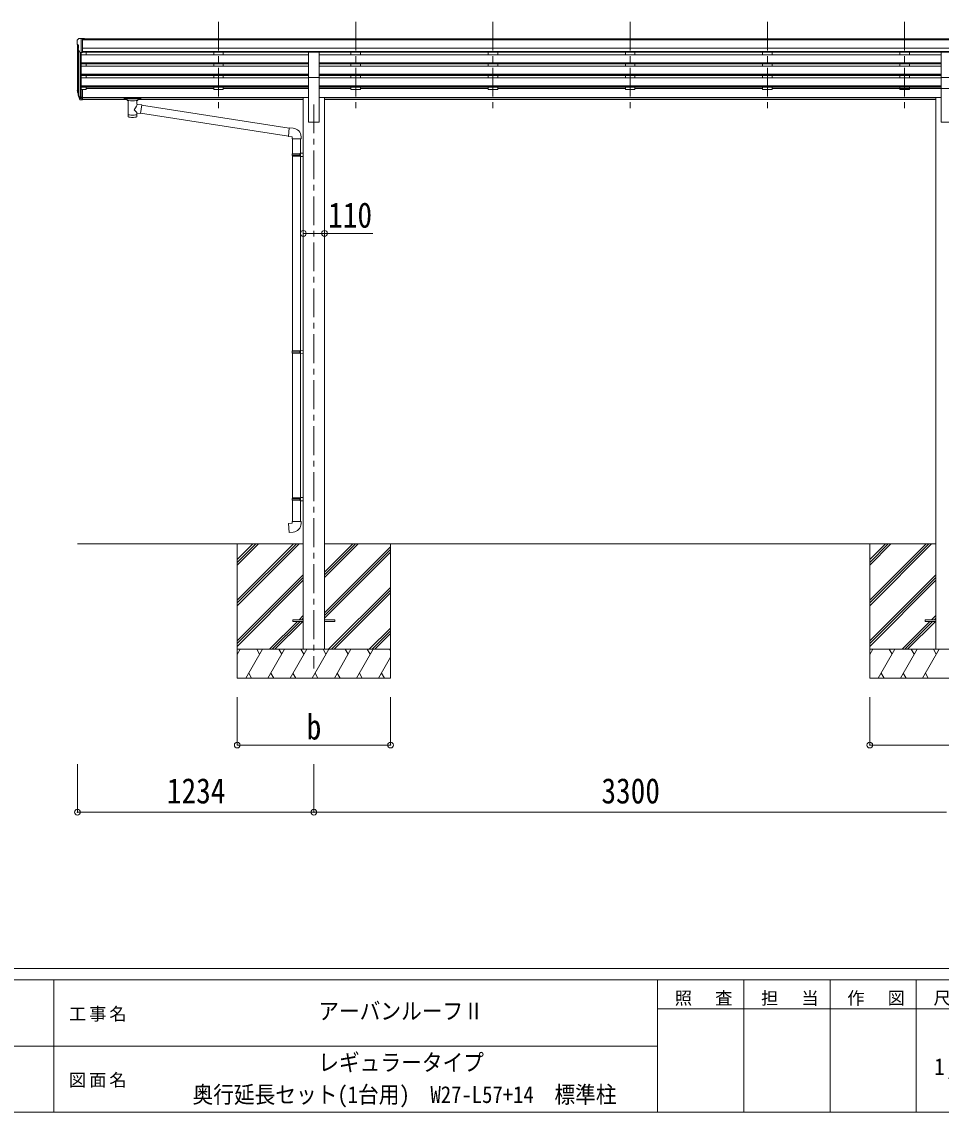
# Model space of a CAD drawing. Units: millimetres at full size, sheet at 1:30; some dimension numbers follow another scale. Extents: x -8432 to 8432, y -5820 to 5820.
# Drawn here: x -616 to 4181, y -5820 to -130 of the extents above; entities that cross this region are included whole.
import ezdxf
from ezdxf.enums import TextEntityAlignment as Align

# ---------------------------------------------------------------- set-up
doc = ezdxf.new("R2010")
doc.units = ezdxf.units.MM
doc.header["$LTSCALE"] = 30
doc.header["$PDMODE"] = 32
doc.header["$PDSIZE"] = 30
doc.linetypes.add('CHAIN1', pattern=[8, 5, -1, 1, -1])
for name, color, linetype, lineweight in [('0-0_0', 7, 'Continuous', 9), ('0-1_本体', 5, 'CHAIN1', 9), ('0-3_ELV2', 4, 'Continuous', 9), ('0-6_OTH_LINE', 6, 'Continuous', 9), ('0-9_OUTLINE', 7, 'Continuous', 9), ('F-0_240', 7, 'Continuous', 9)]:
    doc.layers.add(name, color=color, linetype=linetype, lineweight=lineweight)
doc.styles.add('ＭＳ ゴシック', font='')
doc.styles.get('ＭＳ ゴシック').set_extended_font_data('MS Gothic')

msp = doc.modelspace()

# ---------------------------------------------------------------- linework, layer by layer
at = {"layer": '0-0_0'}
for p, q in [((-325.67, -2854.52), (853.13, -2854.52)), ((508.33, -2854.52), (508.33, -3554.52)), ((508.33, -3148.7), (802.51, -2854.52)), ((508.33, -3162.84), (816.65, -2854.52)), ((508.33, -3176.98), (830.79, -2854.52)), ((508.33, -2964.85), (618.66, -2854.52)), ((508.33, -2950.71), (604.52, -2854.52)), ((508.33, -2936.57), (590.38, -2854.52)), ((963.53, -3030.15), (1139.16, -2854.52)), ((963.53, -3016.01), (1125.02, -2854.52)), ((963.53, -3001.87), (1110.88, -2854.52)), ((963.53, -2854.52), (4153.13, -2854.52)), ((963.53, -3214), (1308.33, -2869.2)), ((963.53, -3228.14), (1308.33, -2883.34)), ((963.53, -3242.28), (1308.33, -2897.48)), ((1308.33, -2854.52), (1308.33, -3554.52)), ((3808.33, -2854.52), (3808.33, -3554.52)), ((3808.33, -3148.7), (4102.51, -2854.52)), ((3808.33, -3162.84), (4116.65, -2854.52)), ((3808.33, -3176.98), (4130.79, -2854.52)), ((3808.33, -2964.85), (3918.66, -2854.52)), ((3808.33, -2950.71), (3904.52, -2854.52)), ((3808.33, -2936.57), (3890.38, -2854.52)), ((508.33, -3360.83), (853.13, -3016.03)), ((508.33, -3374.97), (853.13, -3030.17)), ((508.33, -3389.11), (853.13, -3044.31)), ((3808.33, -3360.83), (4153.13, -3016.03)), ((3808.33, -3374.97), (4153.13, -3030.17)), ((3808.33, -3389.11), (4153.13, -3044.31)), ((985.14, -3404.52), (1308.33, -3081.33)), ((999.28, -3404.52), (1308.33, -3095.47)), ((1013.42, -3404.52), (1308.33, -3109.61)), ((831.27, -3250.02), (853.13, -3228.16)), ((845.41, -3250.02), (853.13, -3242.3)), ((4131.27, -3250.02), (4153.13, -3228.16)), ((4145.41, -3250.02), (4153.13, -3242.3)), ((676.77, -3404.52), (822.27, -3259.02)), ((690.91, -3404.52), (836.41, -3259.02)), ((705.06, -3404.52), (850.56, -3259.02)), ((1197.27, -3404.52), (1308.33, -3293.46)), ((3976.77, -3404.52), (4122.27, -3259.02)), ((3990.91, -3404.52), (4136.41, -3259.02)), ((4005.06, -3404.52), (4150.56, -3259.02)), ((1211.41, -3404.52), (1308.33, -3307.6)), ((1225.56, -3404.52), (1308.33, -3321.75)), ((1308.33, -3404.52), (508.33, -3404.52)), ((508.33, -3432.02), (524.21, -3404.52)), ((553.08, -3554.52), (639.68, -3404.52)), ((624.68, -3430.5), (609.68, -3404.52)), ((668.55, -3554.52), (755.15, -3404.52)), ((740.15, -3430.5), (725.15, -3404.52)), ((784.02, -3554.52), (870.62, -3404.52)), ((855.62, -3430.5), (840.62, -3404.52)), ((899.49, -3554.52), (986.09, -3404.52)), ((971.09, -3430.5), (956.09, -3404.52)), ((1014.96, -3554.52), (1101.56, -3404.52)), ((1086.56, -3430.5), (1071.56, -3404.52)), ((1130.43, -3554.52), (1217.03, -3404.52)), ((1187.03, -3404.52), (1202.03, -3430.5)), ((1302.5, -3404.52), (1308.33, -3414.62)), ((4608.33, -3404.52), (3808.33, -3404.52)), ((3808.33, -3432.02), (3824.21, -3404.52)), ((3853.08, -3554.52), (3939.68, -3404.52)), ((3924.68, -3430.5), (3909.68, -3404.52)), ((3968.55, -3554.52), (4055.15, -3404.52)), ((4040.15, -3430.5), (4025.15, -3404.52)), ((4084.02, -3554.52), (4170.62, -3404.52)), ((4155.62, -3430.5), (4140.62, -3404.52)), ((1245.9, -3554.52), (1308.33, -3446.38)), ((508.33, -3554.52), (1308.33, -3554.52)), ((568.07, -3528.54), (583.07, -3554.52)), ((683.54, -3528.54), (698.54, -3554.52)), ((799.02, -3528.54), (814.02, -3554.52)), ((914.49, -3528.54), (929.48, -3554.52)), ((1029.96, -3528.54), (1044.95, -3554.52)), ((1145.43, -3528.54), (1160.42, -3554.52)), ((1260.9, -3528.54), (1275.89, -3554.52)), ((3808.33, -3554.52), (4608.33, -3554.52)), ((3868.07, -3528.54), (3883.07, -3554.52)), ((3983.54, -3528.54), (3998.54, -3554.52)), ((4099.02, -3528.54), (4114.02, -3554.52))]:
    msp.add_line(p, q, dxfattribs=at)
at = {"layer": '0-1_本体'}
for p, q in [((410.33, -130.12), (410.33, -607.63)), ((1126.33, -130.12), (1126.33, -607.63)), ((1842.33, -130.12), (1842.33, -607.63)), ((2558.33, -130.12), (2558.33, -607.63)), ((3274.33, -130.12), (3274.33, -607.63)), ((3990.33, -130.12), (3990.33, -607.63)), ((908.33, -560.95), (908.33, -3504.52))]:
    msp.add_line(p, q, dxfattribs=at)
at = {"layer": '0-3_ELV2'}
for p, q in [((-327.67, -227.01), (-327.67, -227.64)), ((-320.76, -218.21), (-324.83, -224.01)), ((-317.67, -217.64), (-320, -217.78)), ((-317.67, -217.64), (-299.17, -217.64)), ((-305.67, -290.62), (-305.67, -217.64)), ((-299.17, -217.64), (-289.17, -217.73)), ((-299.17, -289.62), (-299.17, -217.64)), ((5405.83, -219.24), (-299.17, -219.24)), ((5405.83, -224.46), (-299.17, -224.46)), ((-289.17, -219.24), (-289.17, -217.73)), ((-325.67, -248.22), (-325.67, -482.88)), ((-325.14, -248.82), (-319.82, -251.89)), ((-313.29, -288.81), (-322.3, -273.22)), ((-320.7, -275.99), (-320.7, -509.59)), ((-319.67, -252.15), (-319.67, -268.43)), ((5415.83, -267.99), (-299.17, -267.99)), ((-311.67, -290.15), (-311.68, -528.02)), ((-305.67, -290.62), (-310.88, -290.3)), ((-299.17, -289.62), (-305.67, -289.62)), ((-305.67, -290.62), (-305.67, -483.24)), ((880.83, -301.6), (-305.67, -301.6)), ((5415.83, -285.84), (-299.17, -285.84)), ((880.83, -289.09), (-299.17, -289.09)), ((-280.67, -289.09), (-280.67, -301.6)), ((385.33, -289.09), (385.33, -301.6)), ((435.33, -289.09), (435.33, -301.5)), ((880.83, -420.07), (880.83, -288.27)), ((880.83, -288.27), (935.83, -288.27)), ((935.83, -420.07), (935.83, -288.27)), ((4180.83, -289.09), (935.83, -289.09)), ((4180.83, -301.6), (935.83, -301.6)), ((1101.33, -289.09), (1101.33, -301.6)), ((1151.33, -289.09), (1151.33, -301.5)), ((1817.33, -289.09), (1817.33, -301.6)), ((1867.33, -289.09), (1867.33, -301.5)), ((2533.33, -289.09), (2533.33, -301.6)), ((2583.33, -289.09), (2583.33, -301.5)), ((3249.33, -289.09), (3249.33, -301.6)), ((3299.33, -289.09), (3299.33, -301.5)), ((3965.33, -289.09), (3965.33, -301.6)), ((4015.33, -289.09), (4015.33, -301.5)), ((4180.83, -420.07), (4180.83, -288.27)), ((4180.83, -288.27), (4235.83, -288.27)), ((880.83, -343.48), (-305.67, -343.48)), ((880.83, -344.97), (-305.67, -344.97)), ((880.83, -349.29), (-305.67, -349.29)), ((880.83, -362.15), (-305.67, -362.15)), ((-280.67, -349.29), (-280.67, -362.15)), ((385.33, -349.29), (385.33, -362.15)), ((435.33, -349.29), (435.33, -362.15)), ((4180.83, -343.48), (935.83, -343.48)), ((4180.83, -344.97), (935.83, -344.97)), ((4180.83, -349.29), (935.83, -349.29)), ((4180.83, -362.15), (935.83, -362.15)), ((1101.33, -349.29), (1101.33, -362.15)), ((1151.33, -349.29), (1151.33, -362.15)), ((1817.33, -349.29), (1817.33, -362.15)), ((1867.33, -349.29), (1867.33, -362.15)), ((2533.33, -349.29), (2533.33, -362.15)), ((2583.33, -349.29), (2583.33, -362.15)), ((3249.33, -349.29), (3249.33, -362.15)), ((3299.33, -349.29), (3299.33, -362.15)), ((3965.33, -349.29), (3965.33, -362.15)), ((4015.33, -349.29), (4015.33, -362.15)), ((880.83, -404.02), (-305.67, -404.02)), ((880.83, -405.52), (-305.67, -405.52)), ((880.83, -409.84), (-305.67, -409.84)), ((880.83, -422.7), (-305.67, -422.7)), ((-280.67, -409.84), (-280.67, -422.7)), ((385.33, -409.84), (385.33, -422.6)), ((435.33, -409.84), (435.33, -422.7)), ((880.83, -420.07), (880.83, -654.52)), ((880.83, -420.07), (935.83, -420.07)), ((4180.83, -404.02), (935.83, -404.02)), ((4180.83, -405.52), (935.83, -405.52)), ((4180.83, -409.84), (935.83, -409.84)), ((935.83, -420.07), (935.83, -654.52)), ((4180.83, -422.7), (935.83, -422.7)), ((1101.33, -409.84), (1101.33, -422.6)), ((1151.33, -409.84), (1151.33, -422.7)), ((1817.33, -409.84), (1817.33, -422.6)), ((1867.33, -409.84), (1867.33, -422.7)), ((2533.33, -409.84), (2533.33, -422.6)), ((2583.33, -409.84), (2583.33, -422.7)), ((3249.33, -409.84), (3249.33, -422.6)), ((3299.33, -409.84), (3299.33, -422.7)), ((3965.33, -409.84), (3965.33, -422.6)), ((4015.33, -409.84), (4015.33, -422.7)), ((4180.83, -420.07), (4180.83, -654.52)), ((4180.83, -420.07), (4235.83, -420.07)), ((-324.58, -497.43), (-320.7, -505.38)), ((-323.97, -496.06), (-320.7, -503.12)), ((-322.26, -508.71), (-321.92, -513.11)), ((880.83, -464.57), (-305.67, -464.57)), ((880.83, -466.07), (-305.67, -466.07)), ((880.83, -470.39), (-305.67, -470.39)), ((-305.67, -483.24), (-305.67, -538.02)), ((-299.17, -483.24), (-305.67, -483.24)), ((-299.17, -483.24), (-299.17, -537.28)), ((-280.67, -483.88), (-299.17, -483.88)), ((-280.67, -470.39), (-280.67, -483.88)), ((-280.67, -478.93), (385.33, -478.93)), ((385.33, -470.39), (385.33, -483.88)), ((435.33, -483.88), (385.33, -483.88)), ((435.33, -470.39), (435.33, -483.88)), ((880.83, -478.93), (435.33, -478.93)), ((4180.83, -464.57), (935.83, -464.57)), ((4180.83, -466.07), (935.83, -466.07)), ((4180.83, -470.39), (935.83, -470.39)), ((1101.33, -478.93), (935.83, -478.93)), ((1101.33, -470.39), (1101.33, -483.88)), ((1151.33, -483.88), (1101.33, -483.88)), ((1151.33, -470.39), (1151.33, -483.88)), ((1817.33, -478.93), (1151.33, -478.93)), ((1817.33, -470.39), (1817.33, -483.88)), ((1867.33, -483.88), (1817.33, -483.88)), ((1867.33, -470.39), (1867.33, -483.88)), ((2533.33, -478.93), (1867.33, -478.93)), ((2533.33, -470.39), (2533.33, -483.88)), ((2583.33, -483.88), (2533.33, -483.88)), ((2583.33, -470.39), (2583.33, -483.88)), ((3249.33, -478.93), (2583.33, -478.93)), ((3249.33, -470.39), (3249.33, -483.88)), ((3299.33, -483.88), (3249.33, -483.88)), ((3299.33, -470.39), (3299.33, -483.88)), ((4180.83, -478.93), (3299.33, -478.93)), ((3965.33, -470.39), (3965.33, -483.88)), ((4235.83, -478.93), (3965.33, -478.93)), ((4015.33, -483.88), (3965.33, -483.88)), ((4015.33, -470.39), (4015.33, -483.88)), ((5397.33, -478.93), (4015.33, -478.93)), ((-321.92, -513.11), (-313.11, -536.66)), ((-321.31, -512.55), (-313.11, -528.73)), ((-312.1, -527.6), (-319.86, -512.19)), ((-305.67, -528.27), (-310.8, -528.27)), ((-305.67, -530.08), (-310.52, -530.08)), ((-305.67, -538.02), (-310.52, -538.02)), ((-299.17, -523.38), (-305.67, -523.38)), ((-299.17, -528.25), (-305.67, -528.25)), ((-299.17, -537.28), (-305.67, -537.28)), ((853.13, -525.95), (-299.17, -525.95)), ((853.13, -527.34), (-299.17, -527.34)), ((-65.17, -535.03), (-299.17, -535.03)), ((853.13, -535.03), (-11.17, -535.03)), ((853.13, -525.52), (853.13, -3404.52)), ((853.13, -525.52), (880.83, -525.52)), ((963.53, -525.52), (935.83, -525.52)), ((963.53, -525.52), (963.53, -3404.52)), ((4153.13, -525.95), (963.53, -525.95)), ((4153.13, -527.34), (963.53, -527.34)), ((4153.13, -535.03), (963.53, -535.03)), ((4153.13, -525.52), (4153.13, -3404.52)), ((4153.13, -525.52), (4180.83, -525.52)), ((880.83, -654.52), (935.83, -654.52)), ((4180.83, -654.52), (4235.83, -654.52)), ((798.33, -3250.02), (853.13, -3250.02)), ((963.53, -3250.02), (1018.33, -3250.02)), ((963.53, -3259.02), (1018.33, -3259.02)), ((1018.33, -3250.02), (1018.33, -3259.02)), ((4098.33, -3250.02), (4153.13, -3250.02))]:
    msp.add_line(p, q, dxfattribs=at)
for points in [[(798.33, -3250.02), (798.33, -3259.02), (853.13, -3259.02)], [(4098.33, -3250.02), (4098.33, -3259.02), (4153.13, -3259.02)]]:
    msp.add_lwpolyline(points, dxfattribs=at)
for centre, radius, start, end in [((-324.67, -227.01), 3, 93, 180), ((-319.94, -218.78), 1, 93.5, 145), ((-125.67, -227.64), 202, 180, 184.94904), ((-320.77, -244.45), 6.18, 185.7035, 224.99897), ((-319.7, -271.72), 3, 94.7167, 210), ((-319.97, -268.43), 0.3, 274.7167, 0), ((-319.97, -252.15), 0.3, 0, 60), ((-310.7, -287.31), 3, 210, 266.5), ((-296.49, -488.32), 29.53, 186.50806, 197.98144), ((-295.08, -486.56), 30.41, 187.1552, 198.19734)]:
    msp.add_arc(centre, radius, start, end, dxfattribs=at)
for centre, major_axis, ratio, start_param, end_param in [((-237.02, -488.75), (-89.06, 1.43), 0.57596, 6.1962358, 6.3678173), ((-237.81, -482.07), (87.93, 4.42), 0.541684, 3.0659337, 3.2228513), ((-320.96, -508.71), (1.3, 0), 0.90356, 1.3700892, 3.347195), ((-235.04, -492.52), (-89.07, 0), 0.90356, 0.2056023, 0.2515348), ((-235.75, -488.65), (-88.05, 0), 0.90356, 0.2662965, 0.3003836), ((-310.52, -527.37), (-3, 0), 0.90356, 0.5235988, 1.5707963), ((-310.52, -535.31), (3, 0), 0.90356, 3.6651914, 4.712389), ((-310.8, -526.92), (-1.5, 0), 0.90356, 0.5235988, 1.5707963)]:
    msp.add_ellipse(centre, major_axis=major_axis, ratio=ratio, start_param=start_param, end_param=end_param, dxfattribs=at)
at = {"layer": '0-6_OTH_LINE'}
for p, q in [((853.13, -1234.07), (963.53, -1234.07)), ((508.33, -3904.52), (508.33, -3654.54)), ((1308.33, -3904.52), (1308.33, -3654.54)), ((3808.33, -3904.52), (3808.33, -3654.54)), ((508.33, -3904.52), (1308.33, -3904.52)), ((3808.33, -3904.52), (4608.33, -3904.52)), ((-325.67, -4254.52), (-325.67, -4004.52)), ((908.33, -4254.52), (908.33, -4004.52)), ((-325.67, -4254.52), (908.33, -4254.52)), ((908.33, -4254.52), (4208.33, -4254.52))]:
    msp.add_line(p, q, dxfattribs=at)
at = {"layer": '0-6_OTH_LINE', "lineweight": 18}
msp.add_line((963.53, -1234.07), (1215, -1234.07), dxfattribs=at)
at = {"layer": '0-6_OTH_LINE'}
for p in [(853.13, -1234.07), (963.53, -1234.07), (508.33, -3904.52), (1308.33, -3904.52), (3808.33, -3904.52), (-325.67, -4254.52), (908.33, -4254.52)]:
    msp.add_point(p, dxfattribs=at)
at = {"layer": '0-9_OUTLINE'}
for p, q in [((-81.67, -528.12), (-81.67, -533.88)), ((-79.67, -527.46), (3.33, -527.46)), ((-79.67, -529.63), (3.33, -529.63)), ((-79.67, -534.54), (-65.17, -534.54)), ((-65.17, -540.19), (-65.17, -533.64)), ((-61.07, -541.11), (-61.09, -626.55)), ((-15.27, -559.85), (-15.27, -541.11)), ((9.95, -563.76), (-15.27, -559.84)), ((-11.17, -540.19), (-11.17, -533.64)), ((-11.17, -534.54), (3.33, -534.54)), ((9.95, -563.76), (2.93, -609.02)), ((5.33, -528.12), (5.33, -533.88)), ((778.93, -685.12), (9.64, -565.77)), ((-15.25, -626.55), (-15.27, -605.88)), ((-15.27, -606.19), (2.93, -609.02)), ((775.27, -727.05), (3.2, -607.28)), ((799.94, -685), (779.1, -683.17)), ((841.02, -740.74), (841.02, -729.82)), ((795.02, -740.74), (841.02, -740.74)), ((797.13, -740.74), (797.13, -818.59)), ((839.13, -740.74), (839.13, -816.03)), ((795.13, -820.59), (796.13, -818.59)), ((795.13, -820.59), (839.13, -820.59)), ((795.13, -820.59), (795.13, -828.59)), ((795.13, -828.59), (839.13, -828.59)), ((795.13, -828.59), (796.13, -830.59)), ((796.13, -818.59), (839.13, -818.59)), ((796.13, -830.59), (839.13, -830.59)), ((797.13, -830.59), (797.13, -1847.28)), ((834.65, -820.59), (834.22, -818.59)), ((837.13, -816.09), (853.13, -815.62)), ((837.13, -818.09), (837.13, -816.09)), ((837.13, -818.09), (839.13, -818.09)), ((837.13, -833.09), (837.13, -831.09)), ((837.13, -833.09), (853.13, -833.56)), ((839.13, -833.15), (839.13, -1844.72)), ((853.13, -815.62), (853.13, -833.56)), ((795.13, -1849.28), (796.13, -1847.28)), ((795.13, -1849.28), (839.13, -1849.28)), ((795.13, -1849.28), (795.13, -1857.28)), ((795.13, -1857.28), (839.13, -1857.28)), ((795.13, -1857.28), (796.13, -1859.28)), ((796.13, -1847.28), (839.13, -1847.28)), ((796.13, -1859.28), (839.13, -1859.28)), ((797.13, -1859.28), (797.13, -2614.96)), ((834.65, -1849.28), (834.22, -1847.28)), ((837.13, -1844.78), (853.13, -1844.3)), ((837.13, -1846.78), (837.13, -1844.78)), ((837.13, -1846.78), (839.13, -1846.78)), ((837.13, -1861.78), (837.13, -1859.78)), ((837.13, -1861.78), (853.13, -1862.25)), ((839.13, -1861.83), (839.13, -2612.4)), ((853.13, -1844.3), (853.13, -1862.25)), ((795.13, -2616.96), (796.13, -2614.96)), ((795.13, -2616.96), (839.13, -2616.96)), ((795.13, -2616.96), (795.13, -2624.96)), ((796.13, -2614.96), (839.13, -2614.96)), ((834.65, -2616.96), (834.22, -2614.96)), ((837.13, -2612.46), (853.13, -2611.99)), ((837.13, -2614.46), (837.13, -2612.46)), ((837.13, -2614.46), (839.13, -2614.46)), ((853.13, -2611.99), (853.13, -2629.93)), ((795.13, -2624.96), (839.13, -2624.96)), ((795.13, -2624.96), (796.13, -2626.96)), ((796.13, -2626.96), (839.13, -2626.96)), ((797.13, -2626.96), (797.13, -2736.96)), ((837.13, -2629.46), (837.13, -2627.46)), ((837.13, -2629.46), (853.13, -2629.93)), ((839.13, -2629.52), (839.13, -2736.96)), ((795.13, -2736.96), (841.13, -2736.96)), ((795.13, -2746.96), (795.13, -2736.96)), ((841.13, -2736.96), (841.13, -2747.88))]:
    msp.add_line(p, q, dxfattribs=at)
for points in [[(-81.67, -528.12), (-81.63, -527.93), (-81.55, -527.79), (-81.45, -527.69), (-81.35, -527.63), (-81.23, -527.59), (-80.94, -527.53), (-80.45, -527.48), (-79.9, -527.46), (-79.67, -527.46)], [(-81.67, -533.88), (-81.63, -534.07), (-81.55, -534.21), (-81.45, -534.3), (-81.35, -534.36), (-81.23, -534.41), (-80.94, -534.47), (-80.45, -534.52), (-79.9, -534.54), (-79.67, -534.54)], [(3.33, -527.46), (3.68, -527.46), (4.21, -527.49), (4.66, -527.54), (4.97, -527.61), (5.13, -527.71), (5.25, -527.85), (5.32, -528.03), (5.33, -528.12)], [(3.33, -534.54), (3.68, -534.54), (4.21, -534.51), (4.66, -534.46), (4.97, -534.38), (5.13, -534.29), (5.25, -534.15), (5.32, -533.97), (5.33, -533.88)], [(779.1, -683.17), (775.1, -729), (795.02, -730.74), (795.02, -740.74)], [(834.65, -820.59), (834.65, -828.59), (834.22, -830.59)], [(837.13, -831.09), (839.13, -831.09), (839.13, -818.09)], [(834.65, -1849.28), (834.65, -1857.28), (834.22, -1859.28)], [(837.13, -1859.78), (839.13, -1859.78), (839.13, -1846.78)], [(834.65, -2616.96), (834.65, -2624.96), (834.22, -2626.96)], [(837.13, -2627.46), (839.13, -2627.46), (839.13, -2614.46)], [(800.05, -2792.71), (779.21, -2794.53), (775.21, -2748.71), (795.13, -2746.96)]]:
    msp.add_lwpolyline(points, dxfattribs=at)
for centre, start, end in [((796.02, -729.82), 0, 85), ((796.13, -2747.88), 275, 0)]:
    msp.add_arc(centre, 45, start, end, dxfattribs=at)
for centre, major_axis, ratio, start_param, end_param in [((-79.67, -529.85), (2, 0), 0.109601, 3.1415927, 4.712389), ((-38.17, -540.1), (27.06, 0), 0.069685, 3.1415927, 6.2831853), ((-38.17, -533.64), (27, 0), 0.070066, 6.2831853, 9.424778), ((-38.17, -586.39), (-22.81, -26.62), 0.234429, 1.6855472, 3.1268519), ((-27.17, -537.62), (16, 0), 0.361356, 6.2636979, 6.2831853), ((3.33, -529.85), (2, 0), 0.109601, 4.712389, 6.2831853), ((-38.17, -614.11), (22.91, 0), 0.122865, 3.1415927, 6.2831853), ((-35.62, -583.74), (20.32, -22.25), 0.045535, 0.0389954, 1.3075346), ((-38.17, -626.55), (22.92, 0), 0.101955, 3.1415499, 6.2833984)]:
    msp.add_ellipse(centre, major_axis=major_axis, ratio=ratio, start_param=start_param, end_param=end_param, dxfattribs=at)
at = {"layer": 'F-0_240', "color": 5}
for p, q in [((-8432.06, -5070), (8007.94, -5070)), ((-8432.06, -5130), (5341.19, -5130)), ((-448.82, -5130), (-448.82, -5820)), ((2701.18, -5130), (2701.18, -5820)), ((3151.18, -5130), (3151.18, -5820)), ((3601.18, -5130), (3601.18, -5820)), ((4051.18, -5130), (4051.18, -5820)), ((2701.18, -5280), (4501.18, -5280)), ((-3448.82, -5475), (2701.18, -5475)), ((-8432.06, -5820), (8007.94, -5820))]:
    msp.add_line(p, q, dxfattribs=at)

# ---------------------------------------------------------------- texts
at = {"layer": '0-6_OTH_LINE', "color": 7, "style": 'ＭＳ ゴシック', "width": 0.85}
for s, p in [('110', (982.87, -1244.02)), ('b', (870.83, -3914.52)), ('1234', (141.33, -4248.52)), ('3300', (2408.33, -4248.52))]:
    msp.add_text(s, height=132, dxfattribs=at).set_placement(p, align=Align.BOTTOM_LEFT)
at = {"layer": 'F-0_240', "style": 'ＭＳ ゴシック', "width": 0.9}
for s, p in [('アーバンルーフⅡ', (931.18, -5362.5)), ('レギュラータイプ', (931.18, -5630.88)), ('奥行延長セット(1台用)\u3000W27-L57+14\u3000標準柱', (274.93, -5798.5))]:
    msp.add_text(s, height=87.98, dxfattribs=at).set_placement(p, align=Align.BOTTOM_LEFT)
at = {"layer": 'F-0_240', "attachment_point": 7, "style": 'ＭＳ ゴシック'}
for s, insert, char_height in [('\\T1.17;照\u3000査', (2791.19, -5265), 65.98), ('\\T1.17;担\u3000当', (3241.19, -5265), 65.98), ('\\T1.17;作\u3000図', (3691.18, -5265), 65.98), ('\\T1.17;尺\u3000度', (4141.19, -5265), 65.98), ('\\T1.17;工事名', (-369.71, -5347.5), 65.98), ('\\T1.28;\\W0.9;1/30', (4144.93, -5647.5), 87.98), ('\\T1.17;図面名', (-369.71, -5692.5), 65.98)]:
    msp.add_mtext(s, dxfattribs=dict(at, insert=insert, char_height=char_height))

doc.saveas('drawing.dxf')
